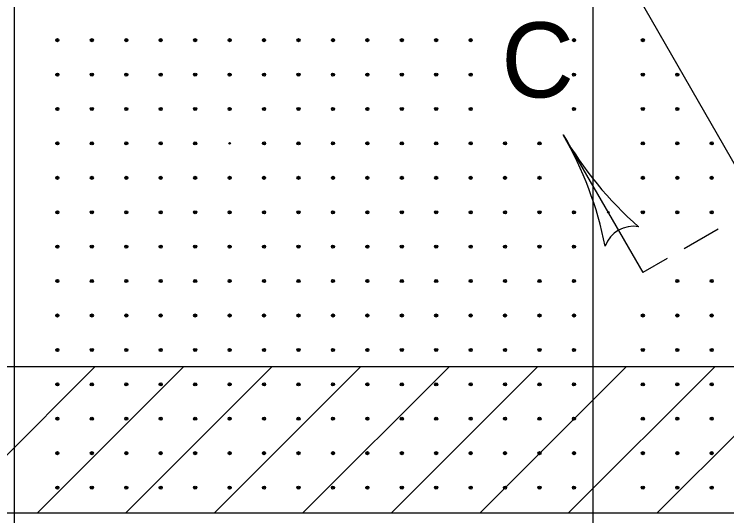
# Model space of a CAD drawing. Extents: x 1000 to 1036.3, y 1000 to 1022.
# Drawn here: x 1012.034 to 1014.312, y 1016.199 to 1017.803 of the extents above; entities that cross this region are included whole.
import ezdxf

# ---------------------------------------------------------------- set-up
doc = ezdxf.new("R2010")
doc.units = 0
doc.layers.add('Level 1', color=7, linetype='Continuous')

msp = doc.modelspace()

# ---------------------------------------------------------------- linework, layer by layer
at = {"layer": 'Level 1'}
for p, q in [((1013.8841, 1018.9217), (1013.8841, 1015.8815)), ((1012.0343, 1015.6002), (1012.0343, 1018.7382)), ((1013.5584, 1018.6799), (1014.7081, 1016.6758)), ((1013.7892, 1017.4174), (1014.0438, 1016.9767)), ((1014.2845, 1017.1157), (1014.1761, 1017.053)), ((1014.1221, 1017.0217), (1014.0438, 1016.9767)), ((1008.676, 1016.6758), (1015.3948, 1016.6758)), ((1011.8234, 1016.2065), (1012.2927, 1016.6758)), ((1012.1065, 1016.2065), (1012.5758, 1016.6758)), ((1012.3897, 1016.2065), (1012.859, 1016.6758)), ((1012.6729, 1016.2065), (1013.1422, 1016.6758)), ((1012.956, 1016.2065), (1013.4253, 1016.6758)), ((1013.2392, 1016.2065), (1013.7086, 1016.6758)), ((1013.5223, 1016.2065), (1013.9917, 1016.6758)), ((1013.8056, 1016.2065), (1014.2748, 1016.6758)), ((1014.0887, 1016.2065), (1014.558, 1016.6758)), ((1015.5197, 1016.2065), (1008.5511, 1016.2065))]:
    msp.add_line(p, q, dxfattribs=at)
for centre, radius in [((1012.1717, 1017.7205), 0.00501), ((1012.1717, 1017.7205), 0.0025), ((1012.2819, 1017.7205), 0.00501), ((1012.2819, 1017.7205), 0.0025), ((1012.392, 1017.7205), 0.00501), ((1012.392, 1017.7205), 0.0025), ((1012.5021, 1017.7205), 0.00501), ((1012.5021, 1017.7205), 0.0025), ((1012.6122, 1017.7205), 0.00501), ((1012.6122, 1017.7205), 0.0025), ((1012.7224, 1017.7205), 0.00501), ((1012.7224, 1017.7205), 0.0025), ((1012.8325, 1017.7205), 0.00501), ((1012.8325, 1017.7205), 0.0025), ((1012.9426, 1017.7205), 0.00501), ((1012.9426, 1017.7205), 0.0025), ((1013.0528, 1017.7205), 0.00501), ((1013.0528, 1017.7205), 0.0025), ((1013.1629, 1017.7205), 0.00501), ((1013.1629, 1017.7205), 0.0025), ((1013.273, 1017.7205), 0.00501), ((1013.273, 1017.7205), 0.0025), ((1013.3831, 1017.7205), 0.00501), ((1013.3831, 1017.7205), 0.0025), ((1013.4933, 1017.7205), 0.00501), ((1013.4933, 1017.7205), 0.0025), ((1013.8236, 1017.7205), 0.00501), ((1013.8236, 1017.7205), 0.0025), ((1014.0439, 1017.7205), 0.00501), ((1014.0439, 1017.7205), 0.0025), ((1012.1717, 1017.6103), 0.00501), ((1012.1717, 1017.6103), 0.0025), ((1012.2819, 1017.6103), 0.00501), ((1012.2819, 1017.6103), 0.0025), ((1012.392, 1017.6103), 0.00501), ((1012.392, 1017.6103), 0.0025), ((1012.5021, 1017.6103), 0.00501), ((1012.5021, 1017.6103), 0.0025), ((1012.6122, 1017.6103), 0.00501), ((1012.6122, 1017.6103), 0.0025), ((1012.7224, 1017.6103), 0.00501), ((1012.7224, 1017.6103), 0.0025), ((1012.8325, 1017.6103), 0.00501), ((1012.8325, 1017.6103), 0.0025), ((1012.9426, 1017.6103), 0.00501), ((1012.9426, 1017.6103), 0.0025), ((1013.0528, 1017.6103), 0.00501), ((1013.0528, 1017.6103), 0.0025), ((1013.1629, 1017.6103), 0.00501), ((1013.1629, 1017.6103), 0.0025), ((1013.273, 1017.6103), 0.00501), ((1013.273, 1017.6103), 0.0025), ((1013.3831, 1017.6103), 0.00501), ((1013.3831, 1017.6103), 0.0025), ((1013.4933, 1017.6103), 0.00501), ((1013.4933, 1017.6103), 0.0025), ((1013.8236, 1017.6103), 0.00501), ((1013.8236, 1017.6103), 0.0025), ((1014.0439, 1017.6103), 0.00501), ((1014.0439, 1017.6103), 0.0025), ((1014.154, 1017.6103), 0.00501), ((1014.154, 1017.6103), 0.0025), ((1012.1717, 1017.5002), 0.00501), ((1012.1717, 1017.5002), 0.0025), ((1012.2819, 1017.5002), 0.00501), ((1012.2819, 1017.5002), 0.0025), ((1012.392, 1017.5002), 0.00501), ((1012.392, 1017.5002), 0.0025), ((1012.5021, 1017.5002), 0.00501), ((1012.5021, 1017.5002), 0.0025), ((1012.6122, 1017.5002), 0.00501), ((1012.6122, 1017.5002), 0.0025), ((1012.7224, 1017.5002), 0.00501), ((1012.7224, 1017.5002), 0.0025), ((1012.8325, 1017.5002), 0.00501), ((1012.8325, 1017.5002), 0.0025), ((1012.9426, 1017.5002), 0.00501), ((1012.9426, 1017.5002), 0.0025), ((1013.0528, 1017.5002), 0.00501), ((1013.0528, 1017.5002), 0.0025), ((1013.1629, 1017.5002), 0.00501), ((1013.1629, 1017.5002), 0.0025), ((1013.273, 1017.5002), 0.00501), ((1013.273, 1017.5002), 0.0025), ((1013.3831, 1017.5002), 0.00501), ((1013.3831, 1017.5002), 0.0025), ((1013.4933, 1017.5002), 0.00501), ((1013.4933, 1017.5002), 0.0025), ((1013.8236, 1017.5002), 0.00501), ((1013.8236, 1017.5002), 0.0025), ((1014.0439, 1017.5002), 0.00501), ((1014.0439, 1017.5002), 0.0025), ((1014.154, 1017.5002), 0.00501), ((1014.154, 1017.5002), 0.0025), ((1012.1717, 1017.3901), 0.00501), ((1012.1717, 1017.3901), 0.0025), ((1012.2819, 1017.3901), 0.00501), ((1012.2819, 1017.3901), 0.0025), ((1012.392, 1017.3901), 0.00501), ((1012.392, 1017.3901), 0.0025), ((1012.5021, 1017.3901), 0.00501), ((1012.5021, 1017.3901), 0.0025), ((1012.6122, 1017.3901), 0.00501), ((1012.6122, 1017.3901), 0.0025), ((1012.7224, 1017.3901), 0.0025), ((1012.8325, 1017.3901), 0.00501), ((1012.8325, 1017.3901), 0.0025), ((1012.9426, 1017.3901), 0.00501), ((1012.9426, 1017.3901), 0.0025), ((1013.0528, 1017.3901), 0.00501), ((1013.0528, 1017.3901), 0.0025), ((1013.1629, 1017.3901), 0.00501), ((1013.1629, 1017.3901), 0.0025), ((1013.273, 1017.3901), 0.00501), ((1013.273, 1017.3901), 0.0025), ((1013.3831, 1017.3901), 0.00501), ((1013.3831, 1017.3901), 0.0025), ((1013.4933, 1017.3901), 0.00501), ((1013.4933, 1017.3901), 0.0025), ((1013.6034, 1017.3901), 0.00501), ((1013.6034, 1017.3901), 0.0025), ((1013.7135, 1017.3901), 0.00501), ((1013.7135, 1017.3901), 0.0025), ((1014.0439, 1017.3901), 0.00501), ((1014.0439, 1017.3901), 0.0025), ((1014.154, 1017.3901), 0.00501), ((1014.154, 1017.3901), 0.0025), ((1014.2642, 1017.3901), 0.00501), ((1014.2642, 1017.3901), 0.0025), ((1012.1717, 1017.28), 0.00501), ((1012.1717, 1017.28), 0.0025), ((1012.2819, 1017.28), 0.00501), ((1012.2819, 1017.28), 0.0025), ((1012.392, 1017.28), 0.00501), ((1012.392, 1017.28), 0.0025), ((1012.5021, 1017.28), 0.00501), ((1012.5021, 1017.28), 0.0025), ((1012.6122, 1017.28), 0.00501), ((1012.6122, 1017.28), 0.0025), ((1012.7224, 1017.28), 0.00501), ((1012.7224, 1017.28), 0.0025), ((1012.8325, 1017.28), 0.00501), ((1012.8325, 1017.28), 0.0025), ((1012.9426, 1017.28), 0.00501), ((1012.9426, 1017.28), 0.0025), ((1013.0528, 1017.28), 0.00501), ((1013.0528, 1017.28), 0.0025), ((1013.1629, 1017.28), 0.00501), ((1013.1629, 1017.28), 0.0025), ((1013.273, 1017.28), 0.00501), ((1013.273, 1017.28), 0.0025), ((1013.3831, 1017.28), 0.00501), ((1013.3831, 1017.28), 0.0025), ((1013.4933, 1017.28), 0.00501), ((1013.4933, 1017.28), 0.0025), ((1013.6034, 1017.28), 0.00501), ((1013.6034, 1017.28), 0.0025), ((1013.7135, 1017.28), 0.00501), ((1013.7135, 1017.28), 0.0025), ((1014.0439, 1017.28), 0.00501), ((1014.0439, 1017.28), 0.0025), ((1014.154, 1017.28), 0.00501), ((1014.154, 1017.28), 0.0025), ((1014.2642, 1017.28), 0.00501), ((1014.2642, 1017.28), 0.0025), ((1012.1717, 1017.1698), 0.00501), ((1012.1717, 1017.1698), 0.0025), ((1012.2819, 1017.1698), 0.00501), ((1012.2819, 1017.1698), 0.0025), ((1012.392, 1017.1698), 0.00501), ((1012.392, 1017.1698), 0.0025), ((1012.5021, 1017.1698), 0.00501), ((1012.5021, 1017.1698), 0.0025), ((1012.6122, 1017.1698), 0.00501), ((1012.6122, 1017.1698), 0.0025), ((1012.7224, 1017.1698), 0.00501), ((1012.7224, 1017.1698), 0.0025), ((1012.8325, 1017.1698), 0.00501), ((1012.8325, 1017.1698), 0.0025), ((1012.9426, 1017.1698), 0.00501), ((1012.9426, 1017.1698), 0.0025), ((1013.0528, 1017.1698), 0.00501), ((1013.0528, 1017.1698), 0.0025), ((1013.1629, 1017.1698), 0.00501), ((1013.1629, 1017.1698), 0.0025), ((1013.273, 1017.1698), 0.00501), ((1013.273, 1017.1698), 0.0025), ((1013.3831, 1017.1698), 0.00501), ((1013.3831, 1017.1698), 0.0025), ((1013.4933, 1017.1698), 0.00501), ((1013.4933, 1017.1698), 0.0025), ((1013.6034, 1017.1698), 0.00501), ((1013.6034, 1017.1698), 0.0025), ((1013.7135, 1017.1698), 0.00501), ((1013.7135, 1017.1698), 0.0025), ((1013.8236, 1017.1698), 0.00501), ((1013.8236, 1017.1698), 0.0025), ((1013.9338, 1017.1698), 0.0025), ((1014.0439, 1017.1698), 0.00501), ((1014.0439, 1017.1698), 0.0025), ((1014.154, 1017.1698), 0.00501), ((1014.154, 1017.1698), 0.0025), ((1014.2642, 1017.1698), 0.00501), ((1014.2642, 1017.1698), 0.0025), ((1012.1717, 1017.0597), 0.00501), ((1012.1717, 1017.0597), 0.0025), ((1012.2819, 1017.0597), 0.00501), ((1012.2819, 1017.0597), 0.0025), ((1012.392, 1017.0597), 0.00501), ((1012.392, 1017.0597), 0.0025), ((1012.5021, 1017.0597), 0.00501), ((1012.5021, 1017.0597), 0.0025), ((1012.6122, 1017.0597), 0.00501), ((1012.6122, 1017.0597), 0.0025), ((1012.7224, 1017.0597), 0.00501), ((1012.7224, 1017.0597), 0.0025), ((1012.8325, 1017.0597), 0.00501), ((1012.8325, 1017.0597), 0.0025), ((1012.9426, 1017.0597), 0.00501), ((1012.9426, 1017.0597), 0.0025), ((1013.0528, 1017.0597), 0.00501), ((1013.0528, 1017.0597), 0.0025), ((1013.1629, 1017.0597), 0.00501), ((1013.1629, 1017.0597), 0.0025), ((1013.273, 1017.0597), 0.00501), ((1013.273, 1017.0597), 0.0025), ((1013.3831, 1017.0597), 0.00501), ((1013.3831, 1017.0597), 0.0025), ((1013.4933, 1017.0597), 0.00501), ((1013.4933, 1017.0597), 0.0025), ((1013.6034, 1017.0597), 0.00501), ((1013.6034, 1017.0597), 0.0025), ((1013.7135, 1017.0597), 0.00501), ((1013.7135, 1017.0597), 0.0025), ((1013.8236, 1017.0597), 0.00501), ((1013.8236, 1017.0597), 0.0025), ((1012.1717, 1016.9496), 0.00501), ((1012.1717, 1016.9496), 0.0025), ((1012.2819, 1016.9496), 0.00501), ((1012.2819, 1016.9496), 0.0025), ((1012.392, 1016.9496), 0.00501), ((1012.392, 1016.9496), 0.0025), ((1012.5021, 1016.9496), 0.00501), ((1012.5021, 1016.9496), 0.0025), ((1012.6122, 1016.9496), 0.00501), ((1012.6122, 1016.9496), 0.0025), ((1012.7224, 1016.9496), 0.00501), ((1012.7224, 1016.9496), 0.0025), ((1012.8325, 1016.9496), 0.00501), ((1012.8325, 1016.9496), 0.0025), ((1012.9426, 1016.9496), 0.00501), ((1012.9426, 1016.9496), 0.0025), ((1013.0528, 1016.9496), 0.00501), ((1013.0528, 1016.9496), 0.0025), ((1013.1629, 1016.9496), 0.00501), ((1013.1629, 1016.9496), 0.0025), ((1013.273, 1016.9496), 0.00501), ((1013.273, 1016.9496), 0.0025), ((1013.3831, 1016.9496), 0.00501), ((1013.3831, 1016.9496), 0.0025), ((1013.4933, 1016.9496), 0.00501), ((1013.4933, 1016.9496), 0.0025), ((1013.6034, 1016.9496), 0.00501), ((1013.6034, 1016.9496), 0.0025), ((1013.7135, 1016.9496), 0.00501), ((1013.7135, 1016.9496), 0.0025), ((1013.8236, 1016.9496), 0.00501), ((1013.8236, 1016.9496), 0.0025), ((1014.154, 1016.9496), 0.00501), ((1014.154, 1016.9496), 0.0025), ((1014.2642, 1016.9496), 0.00501), ((1014.2642, 1016.9496), 0.0025), ((1012.1717, 1016.8395), 0.00501), ((1012.1717, 1016.8395), 0.0025), ((1012.2819, 1016.8395), 0.00501), ((1012.2819, 1016.8395), 0.0025), ((1012.392, 1016.8395), 0.00501), ((1012.392, 1016.8395), 0.0025), ((1012.5021, 1016.8395), 0.00501), ((1012.5021, 1016.8395), 0.0025), ((1012.6122, 1016.8395), 0.00501), ((1012.6122, 1016.8395), 0.0025), ((1012.7224, 1016.8395), 0.00501), ((1012.7224, 1016.8395), 0.0025), ((1012.8325, 1016.8395), 0.00501), ((1012.8325, 1016.8395), 0.0025), ((1012.9426, 1016.8395), 0.00501), ((1012.9426, 1016.8395), 0.0025), ((1013.0528, 1016.8395), 0.00501), ((1013.0528, 1016.8395), 0.0025), ((1013.1629, 1016.8395), 0.00501), ((1013.1629, 1016.8395), 0.0025), ((1013.273, 1016.8395), 0.00501), ((1013.273, 1016.8395), 0.0025), ((1013.3831, 1016.8395), 0.00501), ((1013.3831, 1016.8395), 0.0025), ((1013.4933, 1016.8395), 0.00501), ((1013.4933, 1016.8395), 0.0025), ((1013.6034, 1016.8395), 0.00501), ((1013.6034, 1016.8395), 0.0025), ((1013.7135, 1016.8395), 0.00501), ((1013.7135, 1016.8395), 0.0025), ((1013.8236, 1016.8395), 0.00501), ((1013.8236, 1016.8395), 0.0025), ((1014.0439, 1016.8395), 0.00501), ((1014.0439, 1016.8395), 0.0025), ((1014.154, 1016.8395), 0.00501), ((1014.154, 1016.8395), 0.0025), ((1014.2642, 1016.8395), 0.00501), ((1014.2642, 1016.8395), 0.0025), ((1012.1717, 1016.7293), 0.00501), ((1012.1717, 1016.7293), 0.0025), ((1012.2819, 1016.7293), 0.00501), ((1012.2819, 1016.7293), 0.0025), ((1012.392, 1016.7293), 0.00501), ((1012.392, 1016.7293), 0.0025), ((1012.5021, 1016.7293), 0.00501), ((1012.5021, 1016.7293), 0.0025), ((1012.6122, 1016.7293), 0.00501), ((1012.6122, 1016.7293), 0.0025), ((1012.7224, 1016.7293), 0.00501), ((1012.7224, 1016.7293), 0.0025), ((1012.8325, 1016.7293), 0.00501), ((1012.8325, 1016.7293), 0.0025), ((1012.9426, 1016.7293), 0.00501), ((1012.9426, 1016.7293), 0.0025), ((1013.0528, 1016.7293), 0.00501), ((1013.0528, 1016.7293), 0.0025), ((1013.1629, 1016.7293), 0.00501), ((1013.1629, 1016.7293), 0.0025), ((1013.273, 1016.7293), 0.00501), ((1013.273, 1016.7293), 0.0025), ((1013.3831, 1016.7293), 0.00501), ((1013.3831, 1016.7293), 0.0025), ((1013.4933, 1016.7293), 0.00501), ((1013.4933, 1016.7293), 0.0025), ((1013.6034, 1016.7293), 0.00501), ((1013.6034, 1016.7293), 0.0025), ((1013.7135, 1016.7293), 0.00501), ((1013.7135, 1016.7293), 0.0025), ((1013.8236, 1016.7293), 0.00501), ((1013.8236, 1016.7293), 0.0025), ((1014.0439, 1016.7293), 0.00501), ((1014.0439, 1016.7293), 0.0025), ((1014.154, 1016.7293), 0.00501), ((1014.154, 1016.7293), 0.0025), ((1014.2642, 1016.7293), 0.00501), ((1014.2642, 1016.7293), 0.0025), ((1012.1717, 1016.6192), 0.00501), ((1012.1717, 1016.6192), 0.0025), ((1012.2819, 1016.6192), 0.00501), ((1012.2819, 1016.6192), 0.0025), ((1012.392, 1016.6192), 0.00501), ((1012.392, 1016.6192), 0.0025), ((1012.5021, 1016.6192), 0.00501), ((1012.5021, 1016.6192), 0.0025), ((1012.6122, 1016.6192), 0.00501), ((1012.6122, 1016.6192), 0.0025), ((1012.7224, 1016.6192), 0.00501), ((1012.7224, 1016.6192), 0.0025), ((1012.8325, 1016.6192), 0.00501), ((1012.8325, 1016.6192), 0.0025), ((1012.9426, 1016.6192), 0.00501), ((1012.9426, 1016.6192), 0.0025), ((1013.0528, 1016.6192), 0.00501), ((1013.0528, 1016.6192), 0.0025), ((1013.1629, 1016.6192), 0.00501), ((1013.1629, 1016.6192), 0.0025), ((1013.273, 1016.6192), 0.00501), ((1013.273, 1016.6192), 0.0025), ((1013.3831, 1016.6192), 0.00501), ((1013.3831, 1016.6192), 0.0025), ((1013.4933, 1016.6192), 0.00501), ((1013.4933, 1016.6192), 0.0025), ((1013.6034, 1016.6192), 0.00501), ((1013.6034, 1016.6192), 0.0025), ((1013.7135, 1016.6192), 0.00501), ((1013.7135, 1016.6192), 0.0025), ((1013.8236, 1016.6192), 0.00501), ((1013.8236, 1016.6192), 0.0025), ((1014.0439, 1016.6192), 0.00501), ((1014.0439, 1016.6192), 0.0025), ((1014.154, 1016.6192), 0.00501), ((1014.154, 1016.6192), 0.0025), ((1014.2642, 1016.6192), 0.00501), ((1014.2642, 1016.6192), 0.0025), ((1012.1717, 1016.5091), 0.00501), ((1012.1717, 1016.5091), 0.0025), ((1012.2819, 1016.5091), 0.00501), ((1012.2819, 1016.5091), 0.0025), ((1012.392, 1016.5091), 0.00501), ((1012.392, 1016.5091), 0.0025), ((1012.5021, 1016.5091), 0.00501), ((1012.5021, 1016.5091), 0.0025), ((1012.6122, 1016.5091), 0.00501), ((1012.6122, 1016.5091), 0.0025), ((1012.7224, 1016.5091), 0.00501), ((1012.7224, 1016.5091), 0.0025), ((1012.8325, 1016.5091), 0.00501), ((1012.8325, 1016.5091), 0.0025), ((1012.9426, 1016.5091), 0.00501), ((1012.9426, 1016.5091), 0.0025), ((1013.0528, 1016.5091), 0.00501), ((1013.0528, 1016.5091), 0.0025), ((1013.1629, 1016.5091), 0.00501), ((1013.1629, 1016.5091), 0.0025), ((1013.273, 1016.5091), 0.00501), ((1013.273, 1016.5091), 0.0025), ((1013.3831, 1016.5091), 0.00501), ((1013.3831, 1016.5091), 0.0025), ((1013.4933, 1016.5091), 0.00501), ((1013.4933, 1016.5091), 0.0025), ((1013.6034, 1016.5091), 0.00501), ((1013.6034, 1016.5091), 0.0025), ((1013.7135, 1016.5091), 0.00501), ((1013.7135, 1016.5091), 0.0025), ((1013.8236, 1016.5091), 0.00501), ((1013.8236, 1016.5091), 0.0025), ((1014.0439, 1016.5091), 0.00501), ((1014.0439, 1016.5091), 0.0025), ((1014.154, 1016.5091), 0.00501), ((1014.154, 1016.5091), 0.0025), ((1014.2642, 1016.5091), 0.00501), ((1014.2642, 1016.5091), 0.0025), ((1012.1717, 1016.3989), 0.00501), ((1012.1717, 1016.3989), 0.0025), ((1012.2819, 1016.3989), 0.00501), ((1012.2819, 1016.3989), 0.0025), ((1012.392, 1016.3989), 0.00501), ((1012.392, 1016.3989), 0.0025), ((1012.5021, 1016.3989), 0.00501), ((1012.5021, 1016.3989), 0.0025), ((1012.6122, 1016.3989), 0.00501), ((1012.6122, 1016.3989), 0.0025), ((1012.7224, 1016.3989), 0.00501), ((1012.7224, 1016.3989), 0.0025), ((1012.8325, 1016.3989), 0.00501), ((1012.8325, 1016.3989), 0.0025), ((1012.9426, 1016.3989), 0.00501), ((1012.9426, 1016.3989), 0.0025), ((1013.0528, 1016.3989), 0.00501), ((1013.0528, 1016.3989), 0.0025), ((1013.1629, 1016.3989), 0.00501), ((1013.1629, 1016.3989), 0.0025), ((1013.273, 1016.3989), 0.00501), ((1013.273, 1016.3989), 0.0025), ((1013.3831, 1016.3989), 0.00501), ((1013.3831, 1016.3989), 0.0025), ((1013.4933, 1016.3989), 0.00501), ((1013.4933, 1016.3989), 0.0025), ((1013.6034, 1016.3989), 0.00501), ((1013.6034, 1016.3989), 0.0025), ((1013.7135, 1016.3989), 0.00501), ((1013.7135, 1016.3989), 0.0025), ((1013.8236, 1016.3989), 0.00501), ((1013.8236, 1016.3989), 0.0025), ((1014.0439, 1016.3989), 0.00501), ((1014.0439, 1016.3989), 0.0025), ((1014.154, 1016.3989), 0.00501), ((1014.154, 1016.3989), 0.0025), ((1014.2642, 1016.3989), 0.00501), ((1014.2642, 1016.3989), 0.0025), ((1012.1717, 1016.2888), 0.00501), ((1012.1717, 1016.2888), 0.0025), ((1012.2819, 1016.2888), 0.00501), ((1012.2819, 1016.2888), 0.0025), ((1012.392, 1016.2888), 0.00501), ((1012.392, 1016.2888), 0.0025), ((1012.5021, 1016.2888), 0.00501), ((1012.5021, 1016.2888), 0.0025), ((1012.6122, 1016.2888), 0.00501), ((1012.6122, 1016.2888), 0.0025), ((1012.7224, 1016.2888), 0.00501), ((1012.7224, 1016.2888), 0.0025), ((1012.8325, 1016.2888), 0.00501), ((1012.8325, 1016.2888), 0.0025), ((1012.9426, 1016.2888), 0.00501), ((1012.9426, 1016.2888), 0.0025), ((1013.0528, 1016.2888), 0.00501), ((1013.0528, 1016.2888), 0.0025), ((1013.1629, 1016.2888), 0.00501), ((1013.1629, 1016.2888), 0.0025), ((1013.273, 1016.2888), 0.00501), ((1013.273, 1016.2888), 0.0025), ((1013.3831, 1016.2888), 0.00501), ((1013.3831, 1016.2888), 0.0025), ((1013.4933, 1016.2888), 0.00501), ((1013.4933, 1016.2888), 0.0025), ((1013.6034, 1016.2888), 0.00501), ((1013.6034, 1016.2888), 0.0025), ((1013.7135, 1016.2888), 0.00501), ((1013.7135, 1016.2888), 0.0025), ((1013.8236, 1016.2888), 0.00501), ((1013.8236, 1016.2888), 0.0025), ((1014.0439, 1016.2888), 0.00501), ((1014.0439, 1016.2888), 0.0025), ((1014.154, 1016.2888), 0.00501), ((1014.154, 1016.2888), 0.0025), ((1014.2642, 1016.2888), 0.00501), ((1014.2642, 1016.2888), 0.0025)]:
    msp.add_circle(centre, radius, dxfattribs=at)
for centre, radius, start, end in [((1014.8052, 1018.0041), 1.1732, 209.9968, 210.009), ((1014.8052, 1018.0041), 1.1732, 210.009, 228.6778), ((1012.7733, 1016.8306), 1.1732, 11.3562, 30.0029), ((1014.0123, 1017.031), 0.0939, 78.7836, 160.9003)]:
    msp.add_arc(centre, radius, start, end, dxfattribs=at)

# ---------------------------------------------------------------- texts
msp.add_text('C', height=0.2403, dxfattribs=at).set_placement((1013.5914, 1017.5372))

doc.saveas('drawing.dxf')
